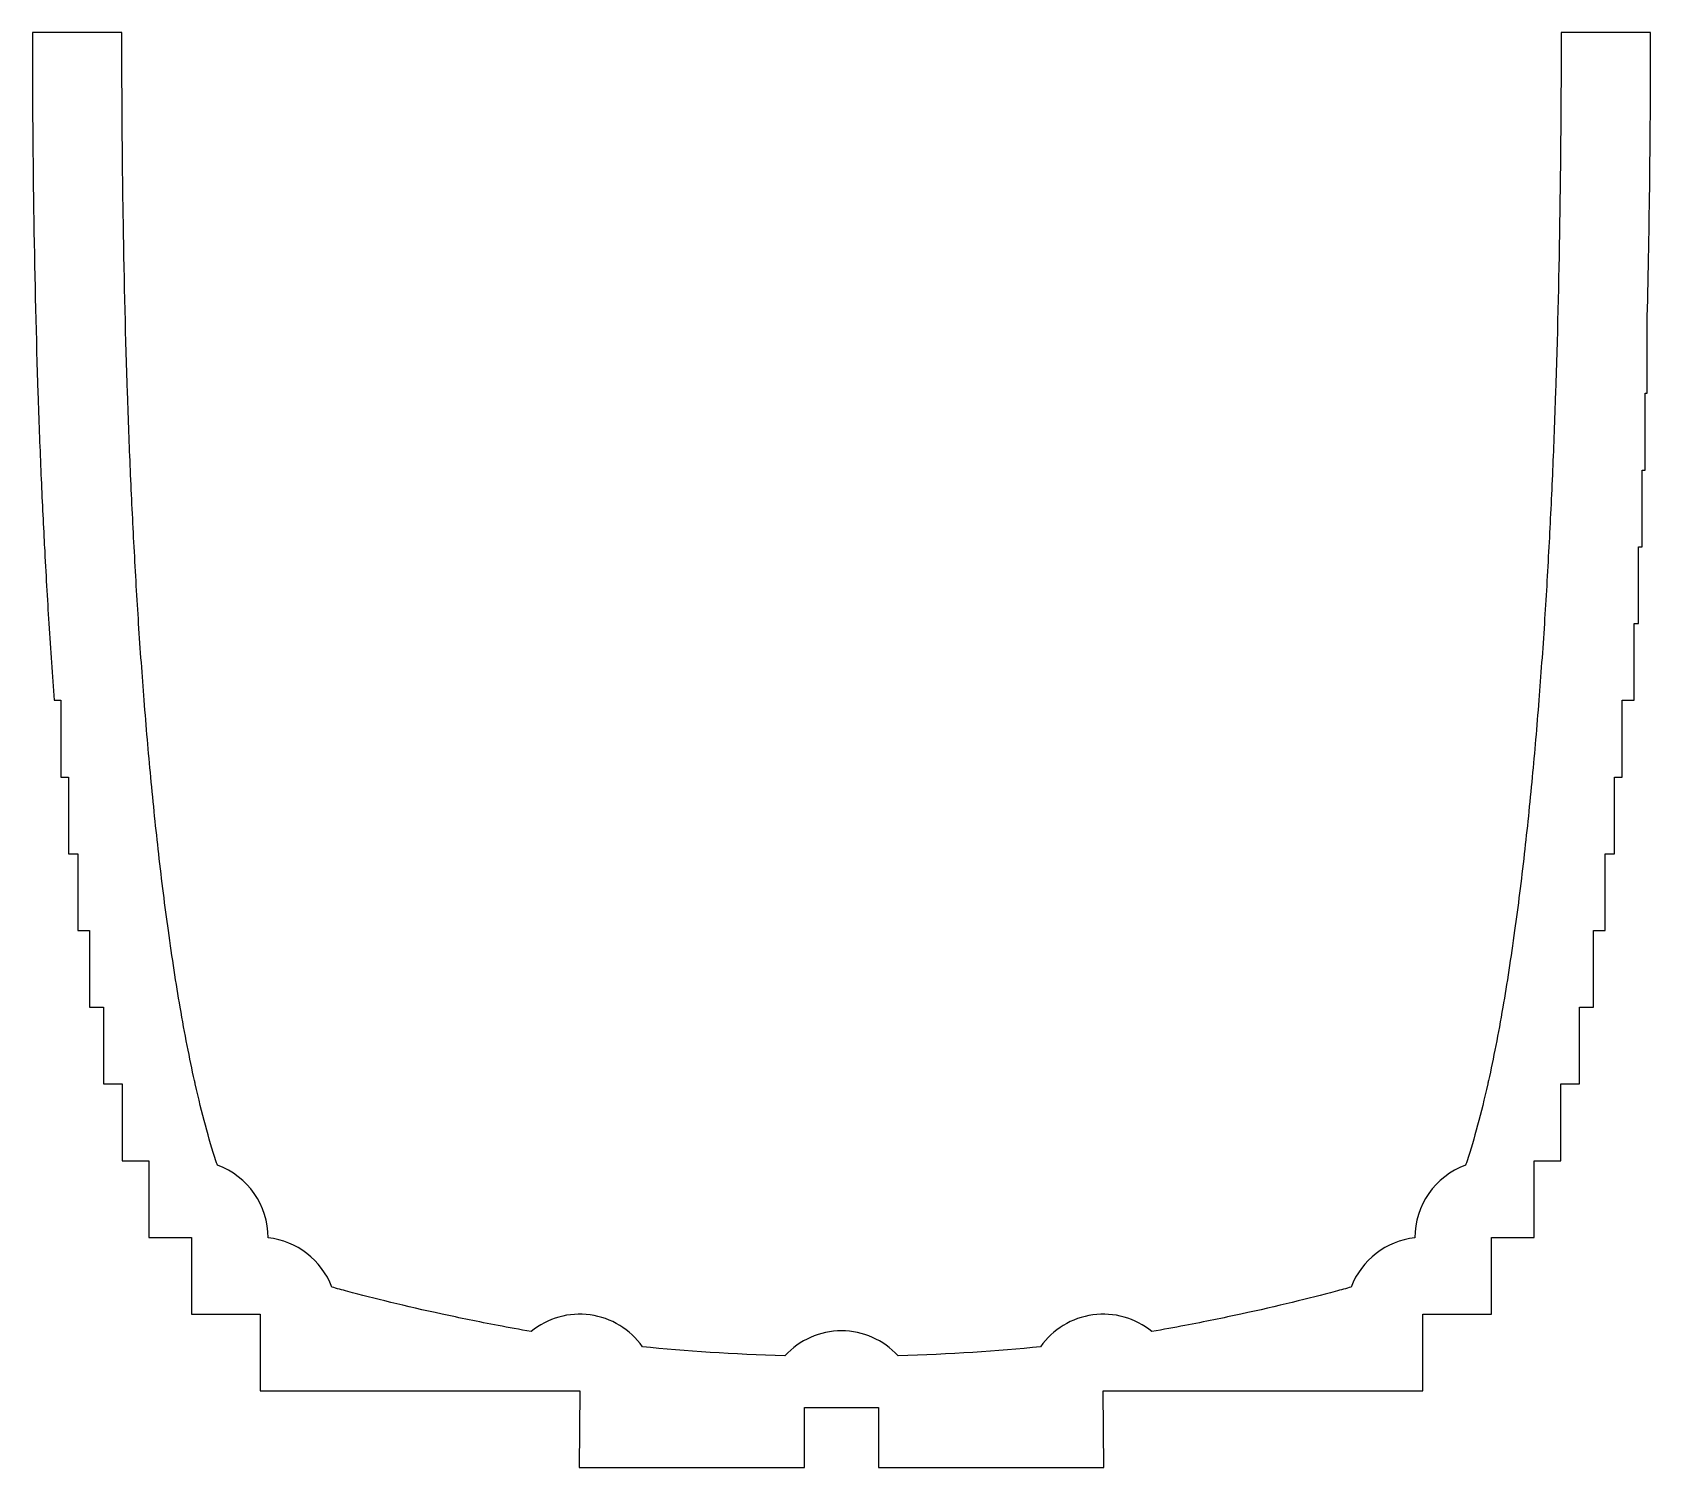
# Model space of a CAD drawing. Header units: millimetres. Extents: x -31.6 to 31.6, y 22.4 to 78.5.
import ezdxf

# ---------------------------------------------------------------- set-up
doc = ezdxf.new("R2010")
doc.units = ezdxf.units.MM
doc.layers.get('0').update_dxf_attribs({"linetype": 'CONTINUOUS'})

msp = doc.modelspace()

# ---------------------------------------------------------------- linework, layer by layer
for p, q in [((-28.138, 78.489), (-31.634, 78.489)), ((-28.13, 76.489), (-28.138, 78.489)), ((31.634, 78.489), (28.134, 78.489)), ((31.503, 64.377), (31.503, 67.377)), ((31.417, 61.377), (31.417, 64.377)), ((31.417, 64.377), (31.503, 64.377)), ((31.304, 58.377), (31.304, 61.377)), ((31.304, 61.377), (31.417, 61.377)), ((31.163, 55.377), (31.163, 58.377)), ((31.163, 58.377), (31.304, 58.377)), ((30.989, 52.377), (30.989, 55.377)), ((30.989, 55.377), (31.163, 55.377)), ((-30.778, 52.377), (-30.524, 52.377)), ((-30.524, 52.377), (-30.524, 49.377)), ((30.524, 49.377), (30.524, 52.377)), ((30.524, 52.377), (30.989, 52.377)), ((-30.524, 49.377), (-30.22, 49.377)), ((-30.22, 49.377), (-30.22, 46.377)), ((30.22, 46.377), (30.22, 49.377)), ((30.22, 49.377), (30.524, 49.377)), ((-30.22, 46.377), (-29.853, 46.377)), ((-29.853, 46.377), (-29.853, 43.377)), ((29.853, 43.377), (29.853, 46.377)), ((29.853, 46.377), (30.22, 46.377)), ((-29.853, 43.377), (-29.406, 43.377)), ((-29.406, 43.377), (-29.406, 40.377)), ((29.406, 40.377), (29.406, 43.377)), ((29.406, 43.377), (29.853, 43.377)), ((-29.406, 40.377), (-28.848, 40.377)), ((-28.848, 40.377), (-28.848, 37.377)), ((28.848, 37.377), (28.848, 40.377)), ((28.848, 40.377), (29.406, 40.377)), ((-28.848, 37.377), (-28.124, 37.377)), ((-28.124, 37.377), (-28.124, 34.377)), ((28.124, 34.377), (28.124, 37.377)), ((28.124, 37.377), (28.848, 37.377)), ((-28.124, 34.377), (-27.078, 34.377)), ((-27.078, 34.377), (-27.078, 31.377)), ((27.078, 31.377), (27.078, 34.377)), ((27.078, 34.377), (28.124, 34.377)), ((-27.078, 31.377), (-25.418, 31.377)), ((-25.418, 31.377), (-25.418, 28.377)), ((25.418, 28.377), (25.418, 31.377)), ((25.418, 31.377), (27.078, 31.377)), ((-25.418, 28.377), (-22.732, 28.377)), ((-22.732, 28.377), (-22.732, 25.377)), ((22.732, 25.377), (22.732, 28.377)), ((22.732, 28.377), (25.418, 28.377)), ((-22.732, 25.377), (-10.231, 25.377)), ((-10.231, 25.377), (-10.251, 22.377)), ((10.251, 22.377), (10.231, 25.377)), ((10.231, 25.377), (22.732, 25.377)), ((-1.45, 22.377), (-1.45, 24.723)), ((-1.45, 24.723), (1.45, 24.723)), ((1.45, 24.723), (1.45, 22.377)), ((-10.251, 22.377), (-1.45, 22.377)), ((1.45, 22.377), (10.251, 22.377))]:
    msp.add_line(p, q)
for centre, start, end in [((-25.418, 31.377), -0.31503, 70.15189), ((25.418, 31.377), 109.84811, 180.31503), ((-22.732, 28.377), 20.69363, 83.9889), ((22.732, 28.377), 96.0111, 159.30637), ((-10.231, 25.377), 35.13065, 129.34062), ((10.231, 25.377), 50.65938, 144.86935), ((0, 24.723), 42.55186, 137.44814)]:
    msp.add_arc(centre, 3, start, end)
for points in [[(-31.634, 78.489), (-31.634, 73.39), (-31.559, 68.685), (-31.417, 64.377)], [(31.503, 67.377), (31.589, 70.845), (31.634, 74.55), (31.634, 78.489)], [(-31.417, 64.377), (-31.383, 63.355), (-31.346, 62.355), (-31.304, 61.377)], [(-27.799, 61.377), (-27.841, 62.354), (-27.88, 63.354), (-27.914, 64.377)], [(27.914, 64.377), (27.88, 63.354), (27.841, 62.354), (27.799, 61.377)], [(-27.655, 58.377), (-27.707, 59.351), (-27.755, 60.351), (-27.799, 61.377)], [(27.799, 61.377), (27.755, 60.351), (27.707, 59.351), (27.655, 58.377)], [(-31.163, 58.377), (-31.109, 57.349), (-31.051, 56.349), (-30.989, 55.377)], [(-27.478, 55.377), (-27.541, 56.348), (-27.6, 57.348), (-27.655, 58.377)], [(27.655, 58.377), (27.6, 57.348), (27.541, 56.348), (27.478, 55.377)], [(-30.989, 55.377), (-30.923, 54.346), (-30.852, 53.346), (-30.778, 52.377)], [(-27.263, 52.377), (-27.339, 53.345), (-27.41, 54.345), (-27.478, 55.377)], [(27.478, 55.377), (27.41, 54.345), (27.339, 53.345), (27.263, 52.377)], [(-27.004, 49.377), (-27.095, 50.34), (-27.181, 51.34), (-27.263, 52.377)], [(27.263, 52.377), (27.181, 51.34), (27.095, 50.34), (27.004, 49.377)], [(-26.693, 46.377), (-26.802, 47.333), (-26.906, 48.333), (-27.004, 49.377)], [(27.004, 49.377), (26.906, 48.333), (26.802, 47.333), (26.693, 46.377)], [(-26.317, 43.377), (-26.448, 44.323), (-26.573, 45.323), (-26.693, 46.377)], [(26.693, 46.377), (26.573, 45.323), (26.448, 44.323), (26.317, 43.377)], [(-25.855, 40.377), (-26.015, 41.308), (-26.169, 42.308), (-26.317, 43.377)], [(26.317, 43.377), (26.169, 42.308), (26.015, 41.308), (25.855, 40.377)], [(-24.458, 34.377), (-24.734, 35.223), (-25.006, 36.219), (-25.266, 37.377)], [(25.266, 37.377), (25.006, 36.219), (24.734, 35.223), (24.458, 34.377)], [(-24.399, 34.199), (-24.419, 34.258), (-24.438, 34.317), (-24.458, 34.377)], [(24.458, 34.377), (24.438, 34.317), (24.419, 34.258), (24.399, 34.199)], [(-2.21, 26.751), (-4.255, 26.805), (-6.104, 26.932), (-7.777, 27.103)], [(7.777, 27.103), (6.104, 26.932), (4.255, 26.805), (2.21, 26.751)]]:
    msp.add_open_spline(points, degree=3)
for points, knots in [([(28.134, 78.489), (28.134, 75.899), (28.115, 73.413), (28.077, 71.032), (28.04, 68.714), (27.986, 66.496), (27.914, 64.377)], [-1, -1, -1, -1, -0.95571379, -0.95571379, -0.95571379, -0.91260671, -0.91260671, -0.91260671, -0.91260671]), ([(-27.914, 64.377), (-27.986, 66.496), (-28.04, 68.714), (-28.077, 71.032), (-28.105, 72.793), (-28.123, 74.613), (-28.13, 76.489)], [0.91260671, 0.91260671, 0.91260671, 0.91260671, 0.95571379, 0.95571379, 0.95571379, 0.98848074, 0.98848074, 0.98848074, 0.98848074]), ([(-31.304, 61.377), (-31.264, 60.432), (-31.221, 59.508), (-31.174, 58.604), (-31.171, 58.528), (-31.167, 58.453), (-31.163, 58.377)], [-0.89285098, -0.89285098, -0.89285098, -0.89285098, -0.87298271, -0.87298271, -0.87298271, -0.87131453, -0.87131453, -0.87131453, -0.87131453]), ([(-25.266, 37.377), (-25.276, 37.421), (-25.286, 37.465), (-25.296, 37.509), (-25.488, 38.377), (-25.675, 39.334), (-25.855, 40.377)], [0.65813067, 0.65813067, 0.65813067, 0.65813067, 0.66015973, 0.66015973, 0.66015973, 0.70014213, 0.70014213, 0.70014213, 0.70014213]), ([(25.855, 40.377), (25.675, 39.334), (25.488, 38.377), (25.296, 37.509), (25.286, 37.465), (25.276, 37.421), (25.266, 37.377)], [-0.70014213, -0.70014213, -0.70014213, -0.70014213, -0.66015973, -0.66015973, -0.66015973, -0.65813067, -0.65813067, -0.65813067, -0.65813067]), ([(-15.61, 28.377), (-17.062, 28.692), (-18.287, 28.995), (-19.306, 29.266), (-19.524, 29.324), (-19.73, 29.381), (-19.926, 29.437)], [0.2297445, 0.2297445, 0.2297445, 0.2297445, 0.3233109, 0.3233109, 0.3233109, 0.3433151, 0.3433151, 0.3433151, 0.3433151]), ([(19.926, 29.437), (19.73, 29.381), (19.524, 29.324), (19.306, 29.266), (18.287, 28.995), (17.062, 28.692), (15.61, 28.377)], [-0.3433151, -0.3433151, -0.3433151, -0.3433151, -0.3233109, -0.3233109, -0.3233109, -0.2297445, -0.2297445, -0.2297445, -0.2297445]), ([(-12.133, 27.697), (-12.58, 27.774), (-13.011, 27.853), (-13.426, 27.932), (-14.205, 28.081), (-14.932, 28.23), (-15.61, 28.377)], [0.16287214, 0.16287214, 0.16287214, 0.16287214, 0.18612454, 0.18612454, 0.18612454, 0.22974447, 0.22974447, 0.22974447, 0.22974447]), ([(15.61, 28.377), (14.932, 28.23), (14.205, 28.081), (13.426, 27.932), (13.011, 27.853), (12.58, 27.774), (12.133, 27.697)], [-0.22974447, -0.22974447, -0.22974447, -0.22974447, -0.18612454, -0.18612454, -0.18612454, -0.16287214, -0.16287214, -0.16287214, -0.16287214])]:
    msp.add_open_spline(points, degree=3, knots=knots)

doc.saveas('drawing.dxf')
